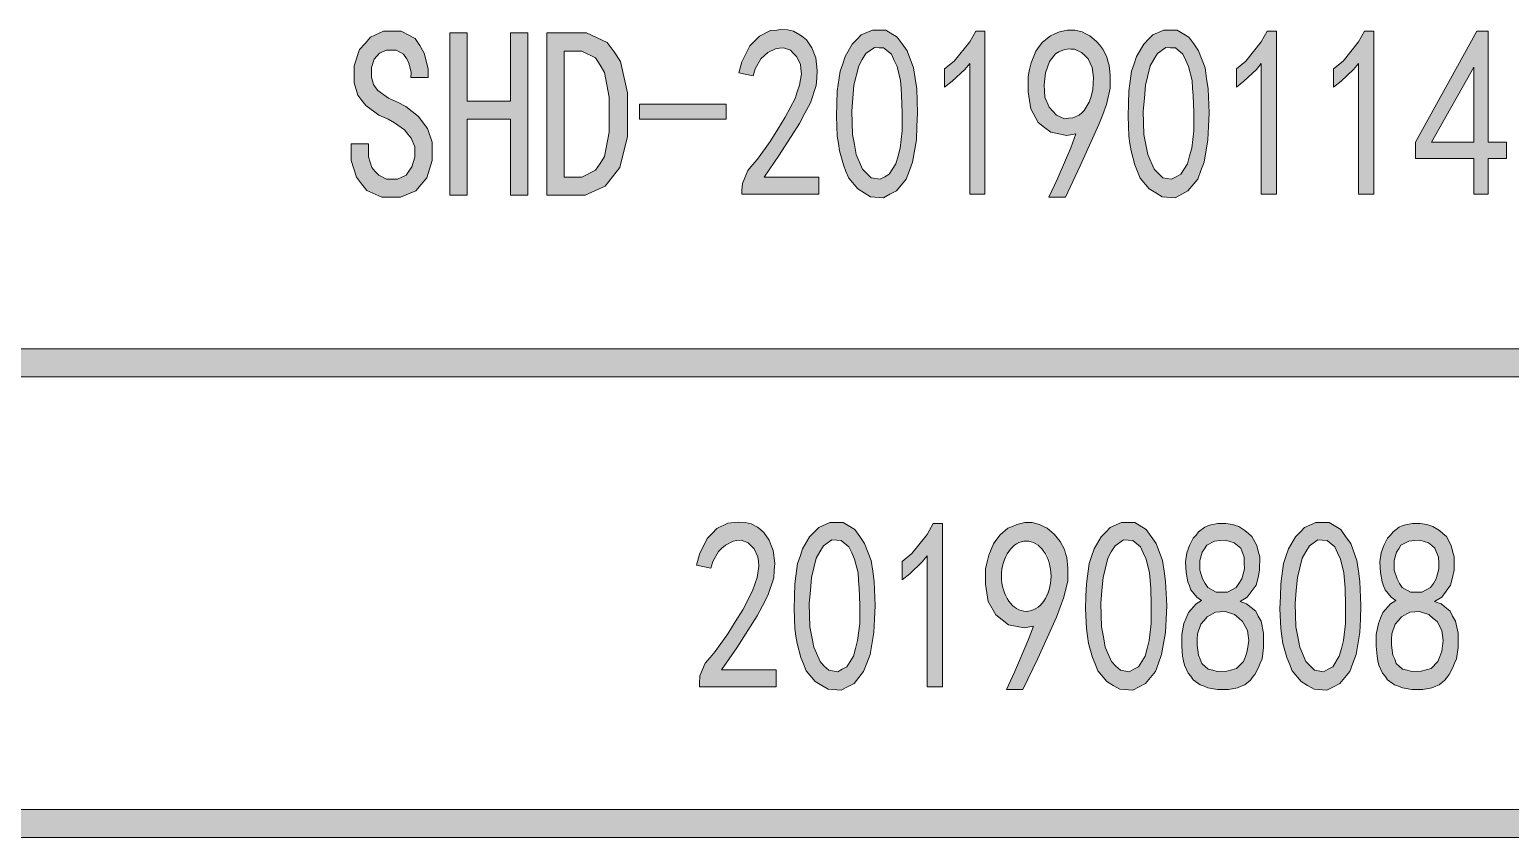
# Model space of a CAD drawing. Header units: millimetres. Extents: x 388 to 64525, y 87 to 607.
# Drawn here: x 64480.4 to 64503.19, y 341.98 to 354.41 of the extents above; entities that cross this region are included whole.
import ezdxf

# ---------------------------------------------------------------- set-up
doc = ezdxf.new("R2010")
doc.units = ezdxf.units.MM

msp = doc.modelspace()

# ---------------------------------------------------------------- hatches: boundary and pattern name
h = msp.add_hatch(color=0)
h.dxf.hatch_style = 2
h.paths.add_polyline_path([(64486.593, 352.565), (64486.593, 352.397), (64486.507, 352.131), (64486.421, 352.031), (64486.339, 351.934), (64486.106, 351.834), (64485.962, 351.834), (64485.816, 351.834), (64485.586, 351.938), (64485.504, 352.038), (64485.425, 352.142), (64485.343, 352.397), (64485.343, 352.551), (64485.343, 352.655), (64485.611, 352.655), (64485.611, 352.565), (64485.611, 352.458), (64485.661, 352.289), (64485.715, 352.228), (64485.769, 352.171), (64485.891, 352.114), (64485.962, 352.114), (64486.056, 352.114), (64486.192, 352.174), (64486.235, 352.235), (64486.278, 352.3), (64486.324, 352.45), (64486.324, 352.536), (64486.324, 352.608), (64486.271, 352.744), (64486.217, 352.805), (64486.167, 352.87), (64486.013, 352.981), (64485.916, 353.034), (64485.773, 353.099), (64485.572, 353.246), (64485.511, 353.325), (64485.45, 353.407), (64485.389, 353.597), (64485.389, 353.704), (64485.389, 353.858), (64485.472, 354.106), (64485.558, 354.202), (64485.644, 354.296), (64485.844, 354.392), (64485.962, 354.392), (64486.113, 354.392), (64486.331, 354.278), (64486.4, 354.167), (64486.468, 354.052), (64486.532, 353.808), (64486.532, 353.676), (64486.263, 353.676), (64486.271, 353.755), (64486.235, 353.901), (64486.195, 353.97), (64486.152, 354.034), (64486.038, 354.098), (64485.962, 354.098), (64485.891, 354.098), (64485.78, 354.052), (64485.74, 354.005), (64485.697, 353.959), (64485.658, 353.83), (64485.658, 353.747), (64485.658, 353.683), (64485.69, 353.568), (64485.722, 353.522), (64485.755, 353.475), (64485.919, 353.36), (64486.056, 353.296), (64486.185, 353.231), (64486.382, 353.074), (64486.453, 352.981), (64486.521, 352.891), (64486.593, 352.683)])
h = msp.add_hatch(color=0)
h.dxf.hatch_style = 2
h.paths.add_polyline_path([(64491.358, 351.938), (64491.366, 352.045), (64491.448, 352.246), (64491.523, 352.332), (64491.598, 352.418), (64491.792, 352.694), (64491.91, 352.88), (64492.025, 353.067), (64492.179, 353.353), (64492.211, 353.457), (64492.247, 353.557), (64492.276, 353.733), (64492.265, 353.808), (64492.258, 353.88), (64492.2, 354.002), (64492.154, 354.048), (64492.107, 354.095), (64492, 354.134), (64491.939, 354.127), (64491.878, 354.12), (64491.76, 354.063), (64491.706, 354.013), (64491.649, 353.962), (64491.563, 353.808), (64491.534, 353.704), (64491.312, 353.747), (64491.358, 353.916), (64491.48, 354.163), (64491.552, 354.238), (64491.627, 354.313), (64491.799, 354.399), (64491.896, 354.407), (64491.957, 354.414), (64492.061, 354.41), (64492.107, 354.399), (64492.154, 354.389), (64492.25, 354.335), (64492.301, 354.296), (64492.351, 354.256), (64492.433, 354.134), (64492.465, 354.056), (64492.498, 353.977), (64492.519, 353.783), (64492.512, 353.669), (64492.501, 353.554), (64492.412, 353.285), (64492.329, 353.128), (64492.247, 352.97), (64491.932, 352.479), (64491.699, 352.142), (64492.541, 352.142), (64492.541, 351.881), (64491.358, 351.881)])
h = msp.add_hatch(color=0)
h.paths.add_polyline_path([(64492.82, 353.274), (64492.827, 353.468), (64492.87, 353.776), (64492.91, 353.887), (64492.946, 354.002), (64493.053, 354.188), (64493.125, 354.26), (64493.193, 354.331), (64493.368, 354.407), (64493.469, 354.407), (64493.573, 354.407), (64493.748, 354.299), (64493.827, 354.195), (64493.902, 354.088), (64493.999, 353.823), (64494.024, 353.661), (64494.049, 353.5), (64494.063, 353.131), (64494.053, 352.923), (64494.046, 352.715), (64493.985, 352.375), (64493.938, 352.246), (64493.888, 352.114), (64493.737, 351.931), (64493.637, 351.881), (64493.54, 351.827), (64493.34, 351.838), (64493.239, 351.902), (64493.143, 351.963), (64493.003, 352.128), (64492.96, 352.228), (64492.921, 352.332), (64492.86, 352.547), (64492.845, 352.662), (64492.827, 352.773), (64492.813, 353.081)])
h.paths.add_polyline_path([(64493.067, 353.36), (64493.049, 353.16), (64493.06, 352.801), (64493.089, 352.647), (64493.118, 352.49), (64493.214, 352.268), (64493.282, 352.2), (64493.35, 352.135), (64493.487, 352.11), (64493.558, 352.149), (64493.626, 352.189), (64493.73, 352.35), (64493.763, 352.472), (64493.795, 352.59), (64493.827, 352.855), (64493.827, 352.995), (64493.827, 353.138), (64493.816, 353.4), (64493.809, 353.514), (64493.798, 353.633), (64493.748, 353.844), (64493.702, 353.937), (64493.659, 354.034), (64493.54, 354.131), (64493.469, 354.134), (64493.397, 354.138), (64493.268, 354.048), (64493.211, 353.952), (64493.157, 353.858), (64493.082, 353.561)])
h = msp.add_hatch(color=0)
h.dxf.hatch_style = 2
h.paths.add_polyline_path([(64494.866, 353.894), (64494.791, 353.801), (64494.597, 353.618), (64494.479, 353.529), (64494.479, 353.808), (64494.626, 353.93), (64494.866, 354.224), (64494.959, 354.392), (64495.099, 354.392), (64495.099, 351.881), (64494.866, 351.881)])
h = msp.add_hatch(color=0)
h.paths.add_polyline_path([(64496.081, 351.834), (64496.21, 352.106), (64496.421, 352.594), (64496.5, 352.812), (64496.357, 352.784), (64496.113, 352.834), (64496.016, 352.909), (64495.919, 352.984), (64495.805, 353.192), (64495.783, 353.325), (64495.762, 353.457), (64495.765, 353.694), (64495.787, 353.801), (64495.812, 353.905), (64495.884, 354.081), (64495.934, 354.152), (64495.984, 354.22), (64496.106, 354.317), (64496.174, 354.349), (64496.245, 354.378), (64496.371, 354.407), (64496.425, 354.407), (64496.482, 354.407), (64496.593, 354.378), (64496.654, 354.349), (64496.711, 354.317), (64496.815, 354.231), (64496.865, 354.174), (64496.912, 354.113), (64496.973, 353.995), (64496.991, 353.93), (64497.009, 353.869), (64497.027, 353.708), (64497.027, 353.611), (64497.027, 353.511), (64496.969, 353.26), (64496.912, 353.106), (64496.851, 352.952), (64496.564, 352.318), (64496.339, 351.834)])
h.paths.add_polyline_path([(64496.016, 353.471), (64496.023, 353.375), (64496.088, 353.221), (64496.145, 353.156), (64496.199, 353.095), (64496.321, 353.042), (64496.385, 353.049), (64496.45, 353.056), (64496.55, 353.099), (64496.589, 353.135), (64496.625, 353.171), (64496.701, 353.296), (64496.736, 353.382), (64496.758, 353.493), (64496.769, 353.679), (64496.758, 353.755), (64496.747, 353.833), (64496.686, 353.962), (64496.636, 354.013), (64496.586, 354.063), (64496.478, 354.113), (64496.421, 354.113), (64496.385, 354.12), (64496.296, 354.098), (64496.238, 354.07), (64496.185, 354.041), (64496.095, 353.923), (64496.063, 353.837), (64496.031, 353.747), (64496.009, 353.565)])
h = msp.add_hatch(color=0)
h.paths.add_polyline_path([(64497.306, 353.274), (64497.313, 353.468), (64497.356, 353.776), (64497.396, 353.887), (64497.431, 354.002), (64497.543, 354.188), (64497.611, 354.26), (64497.682, 354.331), (64497.854, 354.407), (64497.955, 354.407), (64498.058, 354.407), (64498.238, 354.299), (64498.313, 354.195), (64498.388, 354.088), (64498.488, 353.823), (64498.51, 353.661), (64498.535, 353.5), (64498.549, 353.131), (64498.542, 352.923), (64498.531, 352.715), (64498.474, 352.375), (64498.424, 352.246), (64498.374, 352.114), (64498.223, 351.931), (64498.127, 351.881), (64498.026, 351.827), (64497.829, 351.838), (64497.729, 351.902), (64497.629, 351.963), (64497.489, 352.128), (64497.449, 352.228), (64497.406, 352.332), (64497.349, 352.547), (64497.331, 352.662), (64497.313, 352.773), (64497.302, 353.081)])
h.paths.add_polyline_path([(64497.553, 353.36), (64497.535, 353.16), (64497.546, 352.801), (64497.575, 352.647), (64497.607, 352.49), (64497.704, 352.268), (64497.768, 352.2), (64497.836, 352.135), (64497.972, 352.11), (64498.044, 352.149), (64498.112, 352.189), (64498.216, 352.35), (64498.248, 352.472), (64498.281, 352.59), (64498.313, 352.855), (64498.313, 352.995), (64498.313, 353.138), (64498.302, 353.4), (64498.295, 353.514), (64498.288, 353.633), (64498.234, 353.844), (64498.191, 353.937), (64498.144, 354.034), (64498.03, 354.131), (64497.955, 354.134), (64497.883, 354.138), (64497.754, 354.048), (64497.7, 353.952), (64497.643, 353.858), (64497.571, 353.561)])
h = msp.add_hatch(color=0)
h.dxf.hatch_style = 2
h.paths.add_polyline_path([(64499.352, 353.894), (64499.277, 353.801), (64499.083, 353.618), (64498.969, 353.529), (64498.969, 353.808), (64499.112, 353.93), (64499.352, 354.224), (64499.445, 354.392), (64499.585, 354.392), (64499.585, 351.881), (64499.352, 351.881)])
h = msp.add_hatch(color=0)
h.dxf.hatch_style = 2
h.paths.add_polyline_path([(64500.85, 353.894), (64500.771, 353.801), (64500.581, 353.618), (64500.463, 353.529), (64500.463, 353.808), (64500.61, 353.93), (64500.85, 354.224), (64500.943, 354.392), (64501.082, 354.392), (64501.082, 351.881), (64500.85, 351.881)])
h = msp.add_hatch(color=0)
h.paths.add_polyline_path([(64502.623, 352.432), (64501.724, 352.432), (64501.724, 352.683), (64502.67, 354.392), (64502.845, 354.392), (64502.845, 352.683), (64503.128, 352.683), (64503.128, 352.432), (64502.845, 352.432), (64502.845, 351.881), (64502.623, 351.881)])
h.paths.add_polyline_path([(64502.623, 352.683), (64502.623, 353.837), (64501.971, 352.683)])
h = msp.add_hatch(color=0)
h.dxf.hatch_style = 2
h.paths.add_polyline_path([(64488.066, 351.866), (64487.797, 351.866), (64487.797, 353.034), (64487.13, 353.034), (64487.13, 351.866), (64486.862, 351.866), (64486.862, 354.364), (64487.13, 354.364), (64487.13, 353.31), (64487.797, 353.31), (64487.797, 354.364), (64488.066, 354.364)])
h = msp.add_hatch(color=0)
h.paths.add_polyline_path([(64489.596, 353.106), (64489.596, 352.769), (64489.481, 352.293), (64489.366, 352.149), (64489.255, 352.006), (64488.947, 351.866), (64488.754, 351.866), (64488.356, 351.866), (64488.356, 354.364), (64488.754, 354.364), (64488.969, 354.364), (64489.287, 354.217), (64489.391, 354.07), (64489.492, 353.923), (64489.596, 353.443)])
h.paths.add_polyline_path([(64489.316, 353.106), (64489.316, 353.375), (64489.244, 353.755), (64489.176, 353.866), (64489.105, 353.977), (64488.893, 354.084), (64488.754, 354.084), (64488.625, 354.084), (64488.625, 352.142), (64488.754, 352.142), (64488.893, 352.142), (64489.105, 352.25), (64489.176, 352.354), (64489.244, 352.461), (64489.316, 352.837)])
h = msp.add_hatch(color=0)
h.dxf.hatch_style = 2
h.paths.add_polyline_path([(64491.115, 353.034), (64489.782, 353.034), (64489.782, 353.267), (64491.115, 353.267)])
h = msp.add_hatch(color=0)
h.dxf.hatch_style = 2
h.paths.add_polyline_path([(64514.558, 349.498), (64514.558, 349.068), (64464.508, 349.068), (64464.508, 349.498)])
h = msp.add_hatch(color=0)
h.dxf.hatch_style = 2
h.paths.add_polyline_path([(64490.706, 344.356), (64490.713, 344.468), (64490.792, 344.665), (64490.871, 344.751), (64490.946, 344.84), (64491.14, 345.112), (64491.254, 345.299), (64491.373, 345.485), (64491.523, 345.775), (64491.559, 345.876), (64491.595, 345.98), (64491.62, 346.155), (64491.613, 346.227), (64491.602, 346.298), (64491.548, 346.42), (64491.502, 346.467), (64491.455, 346.513), (64491.348, 346.556), (64491.283, 346.549), (64491.222, 346.542), (64491.108, 346.481), (64491.05, 346.431), (64490.996, 346.381), (64490.91, 346.227), (64490.882, 346.123), (64490.66, 346.169), (64490.706, 346.338), (64490.824, 346.581), (64490.9, 346.657), (64490.971, 346.736), (64491.143, 346.818), (64491.244, 346.825), (64491.301, 346.832), (64491.409, 346.829), (64491.455, 346.818), (64491.502, 346.807), (64491.598, 346.757), (64491.645, 346.718), (64491.695, 346.675), (64491.778, 346.556), (64491.81, 346.474), (64491.842, 346.395), (64491.867, 346.202), (64491.856, 346.087), (64491.849, 345.976), (64491.756, 345.704), (64491.677, 345.546), (64491.595, 345.392), (64491.28, 344.897), (64491.047, 344.561), (64491.885, 344.561), (64491.885, 344.299), (64490.706, 344.299)])
h = msp.add_hatch(color=0)
h.paths.add_polyline_path([(64492.168, 345.693), (64492.172, 345.886), (64492.215, 346.194), (64492.254, 346.306), (64492.293, 346.42), (64492.401, 346.607), (64492.469, 346.678), (64492.541, 346.753), (64492.713, 346.825), (64492.817, 346.825), (64492.917, 346.825), (64493.096, 346.721), (64493.171, 346.614), (64493.247, 346.506), (64493.347, 346.241), (64493.372, 346.08), (64493.393, 345.919), (64493.408, 345.55), (64493.401, 345.342), (64493.39, 345.134), (64493.333, 344.794), (64493.282, 344.665), (64493.232, 344.532), (64493.085, 344.349), (64492.985, 344.299), (64492.885, 344.249), (64492.688, 344.26), (64492.587, 344.321), (64492.487, 344.382), (64492.347, 344.546), (64492.308, 344.65), (64492.265, 344.751), (64492.207, 344.966), (64492.19, 345.08), (64492.172, 345.195), (64492.161, 345.499)])
h.paths.add_polyline_path([(64492.412, 345.782), (64492.394, 345.582), (64492.405, 345.224), (64492.437, 345.066), (64492.465, 344.908), (64492.562, 344.686), (64492.627, 344.618), (64492.695, 344.554), (64492.835, 344.528), (64492.903, 344.568), (64492.974, 344.607), (64493.075, 344.768), (64493.107, 344.89), (64493.139, 345.012), (64493.171, 345.274), (64493.171, 345.417), (64493.171, 345.557), (64493.164, 345.818), (64493.153, 345.933), (64493.146, 346.051), (64493.092, 346.263), (64493.049, 346.359), (64493.006, 346.452), (64492.888, 346.553), (64492.817, 346.556), (64492.741, 346.56), (64492.612, 346.467), (64492.559, 346.374), (64492.501, 346.277), (64492.43, 345.983)])
h = msp.add_hatch(color=0)
h.dxf.hatch_style = 2
h.paths.add_polyline_path([(64494.21, 346.313), (64494.135, 346.22), (64493.942, 346.037), (64493.827, 345.947), (64493.827, 346.227), (64493.974, 346.352), (64494.21, 346.642), (64494.304, 346.811), (64494.447, 346.811), (64494.447, 344.299), (64494.21, 344.299)])
h = msp.add_hatch(color=0)
h.paths.add_polyline_path([(64495.429, 344.256), (64495.554, 344.525), (64495.765, 345.016), (64495.848, 345.234), (64495.701, 345.206), (64495.461, 345.252), (64495.364, 345.327), (64495.267, 345.406), (64495.149, 345.614), (64495.128, 345.743), (64495.11, 345.876), (64495.11, 346.112), (64495.135, 346.22), (64495.16, 346.323), (64495.232, 346.499), (64495.282, 346.571), (64495.332, 346.639), (64495.45, 346.739), (64495.522, 346.768), (64495.59, 346.796), (64495.715, 346.825), (64495.773, 346.825), (64495.826, 346.825), (64495.941, 346.796), (64495.998, 346.768), (64496.059, 346.739), (64496.163, 346.65), (64496.21, 346.592), (64496.256, 346.535), (64496.321, 346.413), (64496.339, 346.352), (64496.357, 346.288), (64496.374, 346.126), (64496.374, 346.03), (64496.374, 345.929), (64496.314, 345.679), (64496.256, 345.524), (64496.199, 345.37), (64495.912, 344.736), (64495.683, 344.256)])
h.paths.add_polyline_path([(64495.364, 345.89), (64495.371, 345.797), (64495.436, 345.639), (64495.489, 345.578), (64495.547, 345.514), (64495.665, 345.46), (64495.73, 345.467), (64495.794, 345.474), (64495.898, 345.517), (64495.934, 345.553), (64495.973, 345.593), (64496.045, 345.714), (64496.081, 345.804), (64496.106, 345.911), (64496.117, 346.098), (64496.106, 346.177), (64496.091, 346.252), (64496.031, 346.381), (64495.98, 346.431), (64495.934, 346.481), (64495.823, 346.535), (64495.765, 346.535), (64495.73, 346.542), (64495.64, 346.517), (64495.586, 346.488), (64495.529, 346.46), (64495.443, 346.345), (64495.411, 346.255), (64495.378, 346.169), (64495.353, 345.987)])
h = msp.add_hatch(color=0)
h.paths.add_polyline_path([(64496.654, 345.693), (64496.661, 345.886), (64496.704, 346.194), (64496.74, 346.306), (64496.779, 346.42), (64496.887, 346.607), (64496.958, 346.678), (64497.027, 346.753), (64497.199, 346.825), (64497.302, 346.825), (64497.406, 346.825), (64497.582, 346.721), (64497.657, 346.614), (64497.736, 346.506), (64497.833, 346.241), (64497.858, 346.08), (64497.879, 345.919), (64497.897, 345.55), (64497.886, 345.342), (64497.879, 345.134), (64497.818, 344.794), (64497.768, 344.665), (64497.722, 344.532), (64497.571, 344.349), (64497.471, 344.299), (64497.374, 344.249), (64497.173, 344.26), (64497.073, 344.321), (64496.976, 344.382), (64496.837, 344.546), (64496.794, 344.65), (64496.754, 344.751), (64496.693, 344.966), (64496.679, 345.08), (64496.661, 345.195), (64496.647, 345.499)])
h.paths.add_polyline_path([(64496.898, 345.782), (64496.883, 345.582), (64496.894, 345.224), (64496.923, 345.066), (64496.951, 344.908), (64497.048, 344.686), (64497.116, 344.618), (64497.184, 344.554), (64497.32, 344.528), (64497.388, 344.568), (64497.46, 344.607), (64497.564, 344.768), (64497.596, 344.89), (64497.629, 345.012), (64497.657, 345.274), (64497.657, 345.417), (64497.657, 345.557), (64497.65, 345.818), (64497.643, 345.933), (64497.632, 346.051), (64497.578, 346.263), (64497.535, 346.359), (64497.492, 346.452), (64497.374, 346.553), (64497.302, 346.556), (64497.231, 346.56), (64497.102, 346.467), (64497.044, 346.374), (64496.991, 346.277), (64496.916, 345.983)])
h = msp.add_hatch(color=0)
h.paths.add_polyline_path([(64498.127, 345.016), (64498.127, 345.102), (64498.162, 345.274), (64498.195, 345.356), (64498.23, 345.442), (64498.349, 345.578), (64498.431, 345.628), (64498.359, 345.679), (64498.266, 345.793), (64498.245, 345.854), (64498.22, 345.915), (64498.195, 346.058), (64498.191, 346.137), (64498.187, 346.22), (64498.205, 346.359), (64498.227, 346.417), (64498.245, 346.474), (64498.306, 346.585), (64498.349, 346.635), (64498.388, 346.685), (64498.481, 346.757), (64498.528, 346.775), (64498.578, 346.793), (64498.685, 346.811), (64498.746, 346.811), (64498.804, 346.811), (64498.908, 346.796), (64498.954, 346.782), (64499.004, 346.768), (64499.101, 346.703), (64499.155, 346.657), (64499.209, 346.61), (64499.284, 346.474), (64499.305, 346.388), (64499.33, 346.298), (64499.327, 346.094), (64499.302, 345.98), (64499.273, 345.861), (64499.137, 345.679), (64499.026, 345.614), (64499.126, 345.578), (64499.266, 345.464), (64499.305, 345.388), (64499.348, 345.31), (64499.388, 345.123), (64499.388, 345.016), (64499.388, 344.905), (64499.363, 344.729), (64499.334, 344.665), (64499.309, 344.596), (64499.252, 344.489), (64499.219, 344.446), (64499.187, 344.399), (64499.098, 344.331), (64499.044, 344.306), (64498.986, 344.281), (64498.847, 344.256), (64498.764, 344.256), (64498.678, 344.256), (64498.531, 344.281), (64498.471, 344.306), (64498.41, 344.331), (64498.306, 344.407), (64498.266, 344.46), (64498.227, 344.511), (64498.17, 344.632), (64498.155, 344.7), (64498.141, 344.768), (64498.127, 344.926)])
h.paths.add_polyline_path([(64498.367, 345.03), (64498.363, 344.94), (64498.385, 344.786), (64498.413, 344.722), (64498.438, 344.657), (64498.535, 344.571), (64498.607, 344.554), (64498.675, 344.536), (64498.822, 344.539), (64498.897, 344.561), (64498.972, 344.582), (64499.08, 344.686), (64499.108, 344.765), (64499.137, 344.847), (64499.158, 345.009), (64499.148, 345.087), (64499.141, 345.166), (64499.065, 345.302), (64499.004, 345.356), (64498.94, 345.413), (64498.797, 345.46), (64498.721, 345.453), (64498.646, 345.446), (64498.521, 345.378), (64498.471, 345.32), (64498.42, 345.263), (64498.37, 345.116)])
h.paths.add_polyline_path([(64498.406, 346.169), (64498.406, 346.094), (64498.449, 345.958), (64498.488, 345.89), (64498.528, 345.825), (64498.657, 345.757), (64498.746, 345.757), (64498.832, 345.757), (64498.965, 345.825), (64499.008, 345.89), (64499.051, 345.958), (64499.094, 346.112), (64499.09, 346.205), (64499.087, 346.295), (64499.037, 346.431), (64498.986, 346.474), (64498.936, 346.517), (64498.8, 346.556), (64498.718, 346.549), (64498.632, 346.542), (64498.514, 346.478), (64498.478, 346.424), (64498.442, 346.37), (64498.406, 346.241)])
h = msp.add_hatch(color=0)
h.paths.add_polyline_path([(64499.646, 345.693), (64499.653, 345.886), (64499.696, 346.194), (64499.732, 346.306), (64499.771, 346.42), (64499.879, 346.607), (64499.95, 346.678), (64500.018, 346.753), (64500.19, 346.825), (64500.294, 346.825), (64500.395, 346.825), (64500.574, 346.721), (64500.649, 346.614), (64500.728, 346.506), (64500.825, 346.241), (64500.85, 346.08), (64500.871, 345.919), (64500.885, 345.55), (64500.878, 345.342), (64500.871, 345.134), (64500.81, 344.794), (64500.76, 344.665), (64500.713, 344.532), (64500.563, 344.349), (64500.463, 344.299), (64500.362, 344.249), (64500.165, 344.26), (64500.065, 344.321), (64499.968, 344.382), (64499.825, 344.546), (64499.785, 344.65), (64499.746, 344.751), (64499.685, 344.966), (64499.667, 345.08), (64499.653, 345.195), (64499.639, 345.499)])
h.paths.add_polyline_path([(64499.889, 345.782), (64499.875, 345.582), (64499.886, 345.224), (64499.914, 345.066), (64499.943, 344.908), (64500.04, 344.686), (64500.108, 344.618), (64500.172, 344.554), (64500.312, 344.528), (64500.38, 344.568), (64500.452, 344.607), (64500.552, 344.768), (64500.584, 344.89), (64500.617, 345.012), (64500.649, 345.274), (64500.649, 345.417), (64500.649, 345.557), (64500.642, 345.818), (64500.631, 345.933), (64500.624, 346.051), (64500.57, 346.263), (64500.527, 346.359), (64500.484, 346.452), (64500.366, 346.553), (64500.294, 346.556), (64500.223, 346.56), (64500.094, 346.467), (64500.036, 346.374), (64499.983, 346.277), (64499.907, 345.983)])
h = msp.add_hatch(color=0)
h.paths.add_polyline_path([(64501.118, 345.016), (64501.118, 345.102), (64501.154, 345.274), (64501.186, 345.356), (64501.222, 345.442), (64501.34, 345.578), (64501.423, 345.628), (64501.351, 345.679), (64501.258, 345.793), (64501.233, 345.854), (64501.211, 345.915), (64501.186, 346.058), (64501.183, 346.137), (64501.179, 346.22), (64501.197, 346.359), (64501.219, 346.417), (64501.237, 346.474), (64501.297, 346.585), (64501.34, 346.635), (64501.38, 346.685), (64501.473, 346.757), (64501.52, 346.775), (64501.57, 346.793), (64501.677, 346.811), (64501.738, 346.811), (64501.795, 346.811), (64501.899, 346.796), (64501.946, 346.782), (64501.993, 346.768), (64502.093, 346.703), (64502.147, 346.657), (64502.2, 346.61), (64502.276, 346.474), (64502.297, 346.388), (64502.322, 346.298), (64502.319, 346.094), (64502.294, 345.98), (64502.265, 345.861), (64502.129, 345.679), (64502.018, 345.614), (64502.118, 345.578), (64502.258, 345.464), (64502.297, 345.388), (64502.34, 345.31), (64502.38, 345.123), (64502.38, 345.016), (64502.38, 344.905), (64502.354, 344.729), (64502.326, 344.665), (64502.301, 344.596), (64502.243, 344.489), (64502.211, 344.446), (64502.179, 344.399), (64502.089, 344.331), (64502.036, 344.306), (64501.978, 344.281), (64501.838, 344.256), (64501.756, 344.256), (64501.67, 344.256), (64501.523, 344.281), (64501.462, 344.306), (64501.401, 344.331), (64501.297, 344.407), (64501.258, 344.46), (64501.219, 344.511), (64501.161, 344.632), (64501.147, 344.7), (64501.133, 344.768), (64501.118, 344.926)])
h.paths.add_polyline_path([(64501.358, 345.03), (64501.355, 344.94), (64501.376, 344.786), (64501.405, 344.722), (64501.43, 344.657), (64501.527, 344.571), (64501.598, 344.554), (64501.667, 344.536), (64501.813, 344.539), (64501.889, 344.561), (64501.964, 344.582), (64502.071, 344.686), (64502.1, 344.765), (64502.129, 344.847), (64502.15, 345.009), (64502.139, 345.087), (64502.132, 345.166), (64502.057, 345.302), (64501.993, 345.356), (64501.932, 345.413), (64501.788, 345.46), (64501.713, 345.453), (64501.638, 345.446), (64501.512, 345.378), (64501.462, 345.32), (64501.412, 345.263), (64501.362, 345.116)])
h.paths.add_polyline_path([(64501.398, 346.169), (64501.398, 346.094), (64501.441, 345.958), (64501.48, 345.89), (64501.52, 345.825), (64501.649, 345.757), (64501.738, 345.757), (64501.824, 345.757), (64501.957, 345.825), (64502, 345.89), (64502.043, 345.958), (64502.086, 346.112), (64502.082, 346.205), (64502.079, 346.295), (64502.025, 346.431), (64501.978, 346.474), (64501.928, 346.517), (64501.792, 346.556), (64501.709, 346.549), (64501.624, 346.542), (64501.502, 346.478), (64501.469, 346.424), (64501.434, 346.37), (64501.398, 346.241)])
h = msp.add_hatch(color=0)
h.dxf.hatch_style = 2
h.paths.add_polyline_path([(64514.558, 342.411), (64514.558, 341.981), (64464.508, 341.981), (64464.508, 342.411)])

# ---------------------------------------------------------------- linework, layer by layer
at = {"color": 0, "lineweight": 0}
for points in [[(64486.593, 352.565), (64486.593, 352.397), (64486.507, 352.131), (64486.421, 352.031), (64486.339, 351.934), (64486.106, 351.834), (64485.962, 351.834), (64485.816, 351.834), (64485.586, 351.938), (64485.504, 352.038), (64485.425, 352.142), (64485.343, 352.397), (64485.343, 352.551), (64485.343, 352.655), (64485.611, 352.655), (64485.611, 352.565), (64485.611, 352.458), (64485.661, 352.289), (64485.715, 352.228), (64485.769, 352.171), (64485.891, 352.114), (64485.962, 352.114), (64486.056, 352.114), (64486.192, 352.174), (64486.235, 352.235), (64486.278, 352.3), (64486.324, 352.45), (64486.324, 352.536), (64486.324, 352.608), (64486.271, 352.744), (64486.217, 352.805), (64486.167, 352.87), (64486.013, 352.981), (64485.916, 353.034), (64485.773, 353.099), (64485.572, 353.246), (64485.511, 353.325), (64485.45, 353.407), (64485.389, 353.597), (64485.389, 353.704), (64485.389, 353.858), (64485.472, 354.106), (64485.558, 354.202), (64485.644, 354.296), (64485.844, 354.392), (64485.962, 354.392), (64486.113, 354.392), (64486.331, 354.278), (64486.4, 354.167), (64486.468, 354.052), (64486.532, 353.808), (64486.532, 353.676), (64486.263, 353.676), (64486.271, 353.755), (64486.235, 353.901), (64486.195, 353.97), (64486.152, 354.034), (64486.038, 354.098), (64485.962, 354.098), (64485.891, 354.098), (64485.78, 354.052), (64485.74, 354.005), (64485.697, 353.959), (64485.658, 353.83), (64485.658, 353.747), (64485.658, 353.683), (64485.69, 353.568), (64485.722, 353.522), (64485.755, 353.475), (64485.919, 353.36), (64486.056, 353.296), (64486.185, 353.231), (64486.382, 353.074), (64486.453, 352.981), (64486.521, 352.891), (64486.593, 352.683)], [(64491.358, 351.938), (64491.366, 352.045), (64491.448, 352.246), (64491.523, 352.332), (64491.598, 352.418), (64491.792, 352.694), (64491.91, 352.88), (64492.025, 353.067), (64492.179, 353.353), (64492.211, 353.457), (64492.247, 353.557), (64492.276, 353.733), (64492.265, 353.808), (64492.258, 353.88), (64492.2, 354.002), (64492.154, 354.048), (64492.107, 354.095), (64492, 354.134), (64491.939, 354.127), (64491.878, 354.12), (64491.76, 354.063), (64491.706, 354.013), (64491.649, 353.962), (64491.563, 353.808), (64491.534, 353.704), (64491.312, 353.747), (64491.358, 353.916), (64491.48, 354.163), (64491.552, 354.238), (64491.627, 354.313), (64491.799, 354.399), (64491.896, 354.407), (64491.957, 354.414), (64492.061, 354.41), (64492.107, 354.399), (64492.154, 354.389), (64492.25, 354.335), (64492.301, 354.296), (64492.351, 354.256), (64492.433, 354.134), (64492.465, 354.056), (64492.498, 353.977), (64492.519, 353.783), (64492.512, 353.669), (64492.501, 353.554), (64492.412, 353.285), (64492.329, 353.128), (64492.247, 352.97), (64491.932, 352.479), (64491.699, 352.142), (64492.541, 352.142), (64492.541, 351.881), (64491.358, 351.881)], [(64492.82, 353.274), (64492.827, 353.468), (64492.87, 353.776), (64492.91, 353.887), (64492.946, 354.002), (64493.053, 354.188), (64493.125, 354.26), (64493.193, 354.331), (64493.368, 354.407), (64493.469, 354.407), (64493.573, 354.407), (64493.748, 354.299), (64493.827, 354.195), (64493.902, 354.088), (64493.999, 353.823), (64494.024, 353.661), (64494.049, 353.5), (64494.063, 353.131), (64494.053, 352.923), (64494.046, 352.715), (64493.985, 352.375), (64493.938, 352.246), (64493.888, 352.114), (64493.737, 351.931), (64493.637, 351.881), (64493.54, 351.827), (64493.34, 351.838), (64493.239, 351.902), (64493.143, 351.963), (64493.003, 352.128), (64492.96, 352.228), (64492.921, 352.332), (64492.86, 352.547), (64492.845, 352.662), (64492.827, 352.773), (64492.813, 353.081)], [(64494.866, 353.894), (64494.791, 353.801), (64494.597, 353.618), (64494.479, 353.529), (64494.479, 353.808), (64494.626, 353.93), (64494.866, 354.224), (64494.959, 354.392), (64495.099, 354.392), (64495.099, 351.881), (64494.866, 351.881)], [(64496.081, 351.834), (64496.21, 352.106), (64496.421, 352.594), (64496.5, 352.812), (64496.357, 352.784), (64496.113, 352.834), (64496.016, 352.909), (64495.919, 352.984), (64495.805, 353.192), (64495.783, 353.325), (64495.762, 353.457), (64495.765, 353.694), (64495.787, 353.801), (64495.812, 353.905), (64495.884, 354.081), (64495.934, 354.152), (64495.984, 354.22), (64496.106, 354.317), (64496.174, 354.349), (64496.245, 354.378), (64496.371, 354.407), (64496.425, 354.407), (64496.482, 354.407), (64496.593, 354.378), (64496.654, 354.349), (64496.711, 354.317), (64496.815, 354.231), (64496.865, 354.174), (64496.912, 354.113), (64496.973, 353.995), (64496.991, 353.93), (64497.009, 353.869), (64497.027, 353.708), (64497.027, 353.611), (64497.027, 353.511), (64496.969, 353.26), (64496.912, 353.106), (64496.851, 352.952), (64496.564, 352.318), (64496.339, 351.834)], [(64497.306, 353.274), (64497.313, 353.468), (64497.356, 353.776), (64497.396, 353.887), (64497.431, 354.002), (64497.543, 354.188), (64497.611, 354.26), (64497.682, 354.331), (64497.854, 354.407), (64497.955, 354.407), (64498.058, 354.407), (64498.238, 354.299), (64498.313, 354.195), (64498.388, 354.088), (64498.488, 353.823), (64498.51, 353.661), (64498.535, 353.5), (64498.549, 353.131), (64498.542, 352.923), (64498.531, 352.715), (64498.474, 352.375), (64498.424, 352.246), (64498.374, 352.114), (64498.223, 351.931), (64498.127, 351.881), (64498.026, 351.827), (64497.829, 351.838), (64497.729, 351.902), (64497.629, 351.963), (64497.489, 352.128), (64497.449, 352.228), (64497.406, 352.332), (64497.349, 352.547), (64497.331, 352.662), (64497.313, 352.773), (64497.302, 353.081)], [(64499.352, 353.894), (64499.277, 353.801), (64499.083, 353.618), (64498.969, 353.529), (64498.969, 353.808), (64499.112, 353.93), (64499.352, 354.224), (64499.445, 354.392), (64499.585, 354.392), (64499.585, 351.881), (64499.352, 351.881)], [(64500.85, 353.894), (64500.771, 353.801), (64500.581, 353.618), (64500.463, 353.529), (64500.463, 353.808), (64500.61, 353.93), (64500.85, 354.224), (64500.943, 354.392), (64501.082, 354.392), (64501.082, 351.881), (64500.85, 351.881)], [(64502.623, 352.432), (64501.724, 352.432), (64501.724, 352.683), (64502.67, 354.392), (64502.845, 354.392), (64502.845, 352.683), (64503.128, 352.683), (64503.128, 352.432), (64502.845, 352.432), (64502.845, 351.881), (64502.623, 351.881)], [(64488.066, 351.866), (64487.797, 351.866), (64487.797, 353.034), (64487.13, 353.034), (64487.13, 351.866), (64486.862, 351.866), (64486.862, 354.364), (64487.13, 354.364), (64487.13, 353.31), (64487.797, 353.31), (64487.797, 354.364), (64488.066, 354.364)], [(64489.596, 353.106), (64489.596, 352.769), (64489.481, 352.293), (64489.366, 352.149), (64489.255, 352.006), (64488.947, 351.866), (64488.754, 351.866), (64488.356, 351.866), (64488.356, 354.364), (64488.754, 354.364), (64488.969, 354.364), (64489.287, 354.217), (64489.391, 354.07), (64489.492, 353.923), (64489.596, 353.443)], [(64489.316, 353.106), (64489.316, 353.375), (64489.244, 353.755), (64489.176, 353.866), (64489.105, 353.977), (64488.893, 354.084), (64488.754, 354.084), (64488.625, 354.084), (64488.625, 352.142), (64488.754, 352.142), (64488.893, 352.142), (64489.105, 352.25), (64489.176, 352.354), (64489.244, 352.461), (64489.316, 352.837)], [(64493.067, 353.36), (64493.049, 353.16), (64493.06, 352.801), (64493.089, 352.647), (64493.118, 352.49), (64493.214, 352.268), (64493.282, 352.2), (64493.35, 352.135), (64493.487, 352.11), (64493.558, 352.149), (64493.626, 352.189), (64493.73, 352.35), (64493.763, 352.472), (64493.795, 352.59), (64493.827, 352.855), (64493.827, 352.995), (64493.827, 353.138), (64493.816, 353.4), (64493.809, 353.514), (64493.798, 353.633), (64493.748, 353.844), (64493.702, 353.937), (64493.659, 354.034), (64493.54, 354.131), (64493.469, 354.134), (64493.397, 354.138), (64493.268, 354.048), (64493.211, 353.952), (64493.157, 353.858), (64493.082, 353.561)], [(64496.016, 353.471), (64496.023, 353.375), (64496.088, 353.221), (64496.145, 353.156), (64496.199, 353.095), (64496.321, 353.042), (64496.385, 353.049), (64496.45, 353.056), (64496.55, 353.099), (64496.589, 353.135), (64496.625, 353.171), (64496.701, 353.296), (64496.736, 353.382), (64496.758, 353.493), (64496.769, 353.679), (64496.758, 353.755), (64496.747, 353.833), (64496.686, 353.962), (64496.636, 354.013), (64496.586, 354.063), (64496.478, 354.113), (64496.421, 354.113), (64496.385, 354.12), (64496.296, 354.098), (64496.238, 354.07), (64496.185, 354.041), (64496.095, 353.923), (64496.063, 353.837), (64496.031, 353.747), (64496.009, 353.565)], [(64497.553, 353.36), (64497.535, 353.16), (64497.546, 352.801), (64497.575, 352.647), (64497.607, 352.49), (64497.704, 352.268), (64497.768, 352.2), (64497.836, 352.135), (64497.972, 352.11), (64498.044, 352.149), (64498.112, 352.189), (64498.216, 352.35), (64498.248, 352.472), (64498.281, 352.59), (64498.313, 352.855), (64498.313, 352.995), (64498.313, 353.138), (64498.302, 353.4), (64498.295, 353.514), (64498.288, 353.633), (64498.234, 353.844), (64498.191, 353.937), (64498.144, 354.034), (64498.03, 354.131), (64497.955, 354.134), (64497.883, 354.138), (64497.754, 354.048), (64497.7, 353.952), (64497.643, 353.858), (64497.571, 353.561)], [(64502.623, 352.683), (64502.623, 353.837), (64501.971, 352.683)], [(64491.115, 353.034), (64489.782, 353.034), (64489.782, 353.267), (64491.115, 353.267)], [(64514.558, 349.498), (64514.558, 349.068), (64464.508, 349.068), (64464.508, 349.498)], [(64490.706, 344.356), (64490.713, 344.468), (64490.792, 344.665), (64490.871, 344.751), (64490.946, 344.84), (64491.14, 345.112), (64491.254, 345.299), (64491.373, 345.485), (64491.523, 345.775), (64491.559, 345.876), (64491.595, 345.98), (64491.62, 346.155), (64491.613, 346.227), (64491.602, 346.298), (64491.548, 346.42), (64491.502, 346.467), (64491.455, 346.513), (64491.348, 346.556), (64491.283, 346.549), (64491.222, 346.542), (64491.108, 346.481), (64491.05, 346.431), (64490.996, 346.381), (64490.91, 346.227), (64490.882, 346.123), (64490.66, 346.169), (64490.706, 346.338), (64490.824, 346.581), (64490.9, 346.657), (64490.971, 346.736), (64491.143, 346.818), (64491.244, 346.825), (64491.301, 346.832), (64491.409, 346.829), (64491.455, 346.818), (64491.502, 346.807), (64491.598, 346.757), (64491.645, 346.718), (64491.695, 346.675), (64491.778, 346.556), (64491.81, 346.474), (64491.842, 346.395), (64491.867, 346.202), (64491.856, 346.087), (64491.849, 345.976), (64491.756, 345.704), (64491.677, 345.546), (64491.595, 345.392), (64491.28, 344.897), (64491.047, 344.561), (64491.885, 344.561), (64491.885, 344.299), (64490.706, 344.299)], [(64492.168, 345.693), (64492.172, 345.886), (64492.215, 346.194), (64492.254, 346.306), (64492.293, 346.42), (64492.401, 346.607), (64492.469, 346.678), (64492.541, 346.753), (64492.713, 346.825), (64492.817, 346.825), (64492.917, 346.825), (64493.096, 346.721), (64493.171, 346.614), (64493.247, 346.506), (64493.347, 346.241), (64493.372, 346.08), (64493.393, 345.919), (64493.408, 345.55), (64493.401, 345.342), (64493.39, 345.134), (64493.333, 344.794), (64493.282, 344.665), (64493.232, 344.532), (64493.085, 344.349), (64492.985, 344.299), (64492.885, 344.249), (64492.688, 344.26), (64492.587, 344.321), (64492.487, 344.382), (64492.347, 344.546), (64492.308, 344.65), (64492.265, 344.751), (64492.207, 344.966), (64492.19, 345.08), (64492.172, 345.195), (64492.161, 345.499)], [(64494.21, 346.313), (64494.135, 346.22), (64493.942, 346.037), (64493.827, 345.947), (64493.827, 346.227), (64493.974, 346.352), (64494.21, 346.642), (64494.304, 346.811), (64494.447, 346.811), (64494.447, 344.299), (64494.21, 344.299)], [(64495.429, 344.256), (64495.554, 344.525), (64495.765, 345.016), (64495.848, 345.234), (64495.701, 345.206), (64495.461, 345.252), (64495.364, 345.327), (64495.267, 345.406), (64495.149, 345.614), (64495.128, 345.743), (64495.11, 345.876), (64495.11, 346.112), (64495.135, 346.22), (64495.16, 346.323), (64495.232, 346.499), (64495.282, 346.571), (64495.332, 346.639), (64495.45, 346.739), (64495.522, 346.768), (64495.59, 346.796), (64495.715, 346.825), (64495.773, 346.825), (64495.826, 346.825), (64495.941, 346.796), (64495.998, 346.768), (64496.059, 346.739), (64496.163, 346.65), (64496.21, 346.592), (64496.256, 346.535), (64496.321, 346.413), (64496.339, 346.352), (64496.357, 346.288), (64496.374, 346.126), (64496.374, 346.03), (64496.374, 345.929), (64496.314, 345.679), (64496.256, 345.524), (64496.199, 345.37), (64495.912, 344.736), (64495.683, 344.256)], [(64496.654, 345.693), (64496.661, 345.886), (64496.704, 346.194), (64496.74, 346.306), (64496.779, 346.42), (64496.887, 346.607), (64496.958, 346.678), (64497.027, 346.753), (64497.199, 346.825), (64497.302, 346.825), (64497.406, 346.825), (64497.582, 346.721), (64497.657, 346.614), (64497.736, 346.506), (64497.833, 346.241), (64497.858, 346.08), (64497.879, 345.919), (64497.897, 345.55), (64497.886, 345.342), (64497.879, 345.134), (64497.818, 344.794), (64497.768, 344.665), (64497.722, 344.532), (64497.571, 344.349), (64497.471, 344.299), (64497.374, 344.249), (64497.173, 344.26), (64497.073, 344.321), (64496.976, 344.382), (64496.837, 344.546), (64496.794, 344.65), (64496.754, 344.751), (64496.693, 344.966), (64496.679, 345.08), (64496.661, 345.195), (64496.647, 345.499)], [(64498.127, 345.016), (64498.127, 345.102), (64498.162, 345.274), (64498.195, 345.356), (64498.23, 345.442), (64498.349, 345.578), (64498.431, 345.628), (64498.359, 345.679), (64498.266, 345.793), (64498.245, 345.854), (64498.22, 345.915), (64498.195, 346.058), (64498.191, 346.137), (64498.187, 346.22), (64498.205, 346.359), (64498.227, 346.417), (64498.245, 346.474), (64498.306, 346.585), (64498.349, 346.635), (64498.388, 346.685), (64498.481, 346.757), (64498.528, 346.775), (64498.578, 346.793), (64498.685, 346.811), (64498.746, 346.811), (64498.804, 346.811), (64498.908, 346.796), (64498.954, 346.782), (64499.004, 346.768), (64499.101, 346.703), (64499.155, 346.657), (64499.209, 346.61), (64499.284, 346.474), (64499.305, 346.388), (64499.33, 346.298), (64499.327, 346.094), (64499.302, 345.98), (64499.273, 345.861), (64499.137, 345.679), (64499.026, 345.614), (64499.126, 345.578), (64499.266, 345.464), (64499.305, 345.388), (64499.348, 345.31), (64499.388, 345.123), (64499.388, 345.016), (64499.388, 344.905), (64499.363, 344.729), (64499.334, 344.665), (64499.309, 344.596), (64499.252, 344.489), (64499.219, 344.446), (64499.187, 344.399), (64499.098, 344.331), (64499.044, 344.306), (64498.986, 344.281), (64498.847, 344.256), (64498.764, 344.256), (64498.678, 344.256), (64498.531, 344.281), (64498.471, 344.306), (64498.41, 344.331), (64498.306, 344.407), (64498.266, 344.46), (64498.227, 344.511), (64498.17, 344.632), (64498.155, 344.7), (64498.141, 344.768), (64498.127, 344.926)], [(64499.646, 345.693), (64499.653, 345.886), (64499.696, 346.194), (64499.732, 346.306), (64499.771, 346.42), (64499.879, 346.607), (64499.95, 346.678), (64500.018, 346.753), (64500.19, 346.825), (64500.294, 346.825), (64500.395, 346.825), (64500.574, 346.721), (64500.649, 346.614), (64500.728, 346.506), (64500.825, 346.241), (64500.85, 346.08), (64500.871, 345.919), (64500.885, 345.55), (64500.878, 345.342), (64500.871, 345.134), (64500.81, 344.794), (64500.76, 344.665), (64500.713, 344.532), (64500.563, 344.349), (64500.463, 344.299), (64500.362, 344.249), (64500.165, 344.26), (64500.065, 344.321), (64499.968, 344.382), (64499.825, 344.546), (64499.785, 344.65), (64499.746, 344.751), (64499.685, 344.966), (64499.667, 345.08), (64499.653, 345.195), (64499.639, 345.499)], [(64501.118, 345.016), (64501.118, 345.102), (64501.154, 345.274), (64501.186, 345.356), (64501.222, 345.442), (64501.34, 345.578), (64501.423, 345.628), (64501.351, 345.679), (64501.258, 345.793), (64501.233, 345.854), (64501.211, 345.915), (64501.186, 346.058), (64501.183, 346.137), (64501.179, 346.22), (64501.197, 346.359), (64501.219, 346.417), (64501.237, 346.474), (64501.297, 346.585), (64501.34, 346.635), (64501.38, 346.685), (64501.473, 346.757), (64501.52, 346.775), (64501.57, 346.793), (64501.677, 346.811), (64501.738, 346.811), (64501.795, 346.811), (64501.899, 346.796), (64501.946, 346.782), (64501.993, 346.768), (64502.093, 346.703), (64502.147, 346.657), (64502.2, 346.61), (64502.276, 346.474), (64502.297, 346.388), (64502.322, 346.298), (64502.319, 346.094), (64502.294, 345.98), (64502.265, 345.861), (64502.129, 345.679), (64502.018, 345.614), (64502.118, 345.578), (64502.258, 345.464), (64502.297, 345.388), (64502.34, 345.31), (64502.38, 345.123), (64502.38, 345.016), (64502.38, 344.905), (64502.354, 344.729), (64502.326, 344.665), (64502.301, 344.596), (64502.243, 344.489), (64502.211, 344.446), (64502.179, 344.399), (64502.089, 344.331), (64502.036, 344.306), (64501.978, 344.281), (64501.838, 344.256), (64501.756, 344.256), (64501.67, 344.256), (64501.523, 344.281), (64501.462, 344.306), (64501.401, 344.331), (64501.297, 344.407), (64501.258, 344.46), (64501.219, 344.511), (64501.161, 344.632), (64501.147, 344.7), (64501.133, 344.768), (64501.118, 344.926)], [(64492.412, 345.782), (64492.394, 345.582), (64492.405, 345.224), (64492.437, 345.066), (64492.465, 344.908), (64492.562, 344.686), (64492.627, 344.618), (64492.695, 344.554), (64492.835, 344.528), (64492.903, 344.568), (64492.974, 344.607), (64493.075, 344.768), (64493.107, 344.89), (64493.139, 345.012), (64493.171, 345.274), (64493.171, 345.417), (64493.171, 345.557), (64493.164, 345.818), (64493.153, 345.933), (64493.146, 346.051), (64493.092, 346.263), (64493.049, 346.359), (64493.006, 346.452), (64492.888, 346.553), (64492.817, 346.556), (64492.741, 346.56), (64492.612, 346.467), (64492.559, 346.374), (64492.501, 346.277), (64492.43, 345.983)], [(64496.898, 345.782), (64496.883, 345.582), (64496.894, 345.224), (64496.923, 345.066), (64496.951, 344.908), (64497.048, 344.686), (64497.116, 344.618), (64497.184, 344.554), (64497.32, 344.528), (64497.388, 344.568), (64497.46, 344.607), (64497.564, 344.768), (64497.596, 344.89), (64497.629, 345.012), (64497.657, 345.274), (64497.657, 345.417), (64497.657, 345.557), (64497.65, 345.818), (64497.643, 345.933), (64497.632, 346.051), (64497.578, 346.263), (64497.535, 346.359), (64497.492, 346.452), (64497.374, 346.553), (64497.302, 346.556), (64497.231, 346.56), (64497.102, 346.467), (64497.044, 346.374), (64496.991, 346.277), (64496.916, 345.983)], [(64498.406, 346.169), (64498.406, 346.094), (64498.449, 345.958), (64498.488, 345.89), (64498.528, 345.825), (64498.657, 345.757), (64498.746, 345.757), (64498.832, 345.757), (64498.965, 345.825), (64499.008, 345.89), (64499.051, 345.958), (64499.094, 346.112), (64499.09, 346.205), (64499.087, 346.295), (64499.037, 346.431), (64498.986, 346.474), (64498.936, 346.517), (64498.8, 346.556), (64498.718, 346.549), (64498.632, 346.542), (64498.514, 346.478), (64498.478, 346.424), (64498.442, 346.37), (64498.406, 346.241)], [(64499.889, 345.782), (64499.875, 345.582), (64499.886, 345.224), (64499.914, 345.066), (64499.943, 344.908), (64500.04, 344.686), (64500.108, 344.618), (64500.172, 344.554), (64500.312, 344.528), (64500.38, 344.568), (64500.452, 344.607), (64500.552, 344.768), (64500.584, 344.89), (64500.617, 345.012), (64500.649, 345.274), (64500.649, 345.417), (64500.649, 345.557), (64500.642, 345.818), (64500.631, 345.933), (64500.624, 346.051), (64500.57, 346.263), (64500.527, 346.359), (64500.484, 346.452), (64500.366, 346.553), (64500.294, 346.556), (64500.223, 346.56), (64500.094, 346.467), (64500.036, 346.374), (64499.983, 346.277), (64499.907, 345.983)], [(64501.398, 346.169), (64501.398, 346.094), (64501.441, 345.958), (64501.48, 345.89), (64501.52, 345.825), (64501.649, 345.757), (64501.738, 345.757), (64501.824, 345.757), (64501.957, 345.825), (64502, 345.89), (64502.043, 345.958), (64502.086, 346.112), (64502.082, 346.205), (64502.079, 346.295), (64502.025, 346.431), (64501.978, 346.474), (64501.928, 346.517), (64501.792, 346.556), (64501.709, 346.549), (64501.624, 346.542), (64501.502, 346.478), (64501.469, 346.424), (64501.434, 346.37), (64501.398, 346.241)], [(64498.367, 345.03), (64498.363, 344.94), (64498.385, 344.786), (64498.413, 344.722), (64498.438, 344.657), (64498.535, 344.571), (64498.607, 344.554), (64498.675, 344.536), (64498.822, 344.539), (64498.897, 344.561), (64498.972, 344.582), (64499.08, 344.686), (64499.108, 344.765), (64499.137, 344.847), (64499.158, 345.009), (64499.148, 345.087), (64499.141, 345.166), (64499.065, 345.302), (64499.004, 345.356), (64498.94, 345.413), (64498.797, 345.46), (64498.721, 345.453), (64498.646, 345.446), (64498.521, 345.378), (64498.471, 345.32), (64498.42, 345.263), (64498.37, 345.116)], [(64501.358, 345.03), (64501.355, 344.94), (64501.376, 344.786), (64501.405, 344.722), (64501.43, 344.657), (64501.527, 344.571), (64501.598, 344.554), (64501.667, 344.536), (64501.813, 344.539), (64501.889, 344.561), (64501.964, 344.582), (64502.071, 344.686), (64502.1, 344.765), (64502.129, 344.847), (64502.15, 345.009), (64502.139, 345.087), (64502.132, 345.166), (64502.057, 345.302), (64501.993, 345.356), (64501.932, 345.413), (64501.788, 345.46), (64501.713, 345.453), (64501.638, 345.446), (64501.512, 345.378), (64501.462, 345.32), (64501.412, 345.263), (64501.362, 345.116)], [(64514.558, 342.411), (64514.558, 341.981), (64464.508, 341.981), (64464.508, 342.411)]]:
    msp.add_lwpolyline(points, close=True, dxfattribs=at)
msp.add_ellipse((64495.735, 346.001), major_axis=(0, 0.541), ratio=0.705298, start_param=0, end_param=6.283185, dxfattribs=at)

doc.saveas('drawing.dxf')
